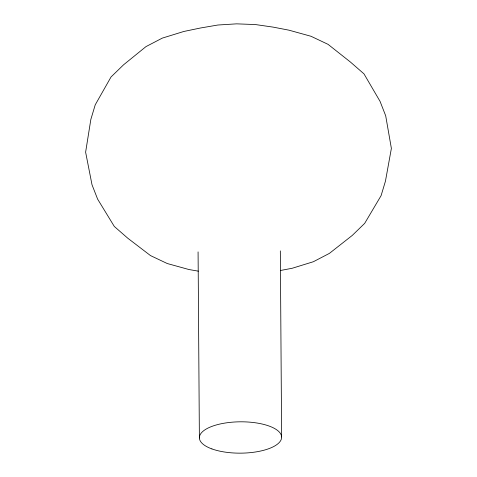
<?xml version="1.0" encoding="UTF-8"?>
<svg xmlns="http://www.w3.org/2000/svg" width="477" height="477" viewBox="0 0 477 477"><rect width="100%" height="100%" fill="white"/><g stroke="black" fill="none" stroke-linecap="round" stroke-linejoin="round"><path stroke-width="0.72" d="M280.595 270.465L292.228 268.253L313.353 261.736L329.41 253.382L352.247 235.441L364.672 223.379L381.081 195.671L385.452 181.141L391.378 148.419L385.696 115.798L380.038 101.327L363.975 73.857L350.368 61.992L328.075 44.361L311.01 36.276L288.955 30.176L273.124 27.117L255.463 24.56L236.604 23.85L217.822 25.025L200.406 28.012L183.83 31.47L162.335 38.1L145.992 46.603L123.591 64.783L111.034 76.97L95.233 104.827L90.845 119.429L85.621 152.175L92.007 184.754L97.636 199.159L114.307 226.456L127.776 238.208L150.488 255.583L167.26 263.531L188.928 269.523L198.366 271.163M280.333 250.89L281.627 436.974M198.08 251.904L199.38 437.987M211.907 448.917A41.129 15.675 -0.4 0 0 280.404 441.046A41.129 15.675 -0.4 0 0 229.198 422.479A41.129 15.675 -0.4 0 0 211.907 448.917"/></g></svg>
